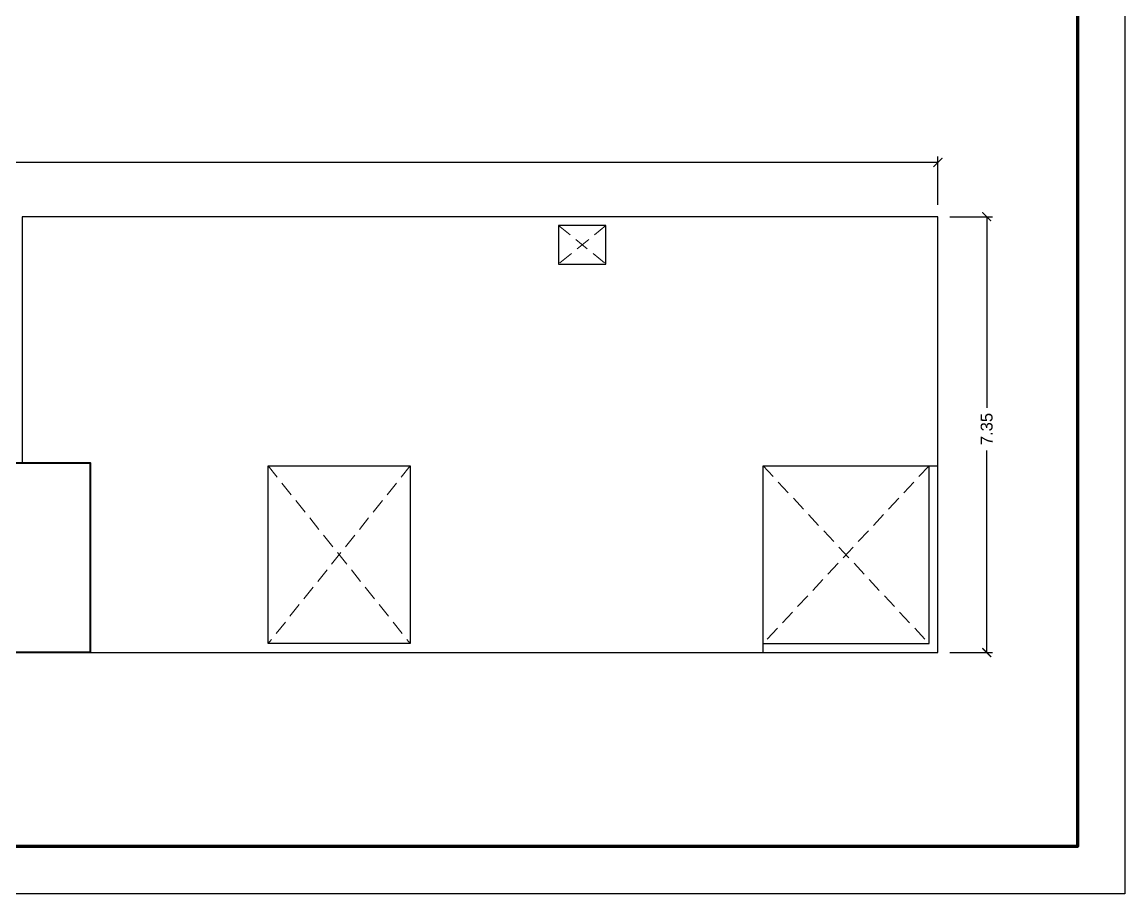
# Model space of a CAD drawing. Header units: millimetres. Extents: x 2999.9 to 3041.9, y 869.6 to 906.3.
# Drawn here: x 3023.27 to 3041.87, y 869.55 to 884.25 of the extents above; entities that cross this region are included whole.
import ezdxf

# ---------------------------------------------------------------- set-up
doc = ezdxf.new("R2010")
doc.units = ezdxf.units.MM
doc.linetypes.add('HIDDEN', pattern=[0.375, 0.25, -0.125])
doc.layers.add('01', color=8, linetype='Continuous', lineweight=9)
doc.styles.add('COTAS', font='arial.ttf')
doc.dimstyles.new('COTAS_100', dxfattribs={"dimtxt": 0.2, "dimasz": 0.15, "dimexe": 0.1, "dimexo": 0.2, "dimgap": 0.1, "dimtad": 0, "dimrnd": 0.005, "dimzin": 4, "dimdsep": 46, "dimtxsty": 'COTAS', "dimblk": 'ARCHTICK', "dimcen": 0.2, "dimclrd": 256, "dimclre": 256, "dimclrt": 11, "dimadec": 0, "dimazin": 0, "dimtfac": 1, "dimtix": 1, "dimtofl": 0, "dimtmove": 0, "dimatfit": 3, "dimldrblk": 'ARCHTICK', "dimfxl": 1, "dimtolj": 1, "dimtzin": 0, "dimarcsym": 0})

# ---------------------------------------------------------------- blocks, each defined once
blk = doc.blocks.new('_ArchTick')
at = {"color": 0, "linetype": 'ByBlock', "const_width": 0.15}
blk.add_lwpolyline([(-0.5, -0.5), (0.5, 0.5)], dxfattribs=at)
blk = doc.blocks.new('*D26')
at = {"layer": '01', "lineweight": -2, "transparency": 16777216}
for p, q in [((3038.919, 880.971), (3039.642, 880.971)), ((3039.542, 880.971), (3039.542, 877.75)), ((3039.542, 873.621), (3039.542, 877.03)), ((3038.919, 873.621), (3039.642, 873.621))]:
    blk.add_line(p, q, dxfattribs=at)
at = {"layer": 'Defpoints', "color": 0, "transparency": 16777216}
for p in [(3038.719, 880.971), (3038.719, 873.621), (3039.542, 873.621)]:
    blk.add_point(p, dxfattribs=at)
at = {"layer": '01', "lineweight": -2, "transparency": 16777216, "xscale": 0.15, "yscale": 0.15, "zscale": 0.15}
for p, rotation in [((3039.542, 880.971), 90), ((3039.542, 873.621), 270)]:
    blk.add_blockref('_ArchTick', p, dxfattribs=dict(at, rotation=rotation))
at = {"layer": '01', "color": 11, "transparency": 16777216, "insert": (3039.542, 877.39), "char_height": 0.2, "attachment_point": 5, "rotation": 90, "style": 'COTAS'}
blk.add_mtext('\\A1;7.35', dxfattribs=at)
blk = doc.blocks.new('*D27')
at = {"layer": '01', "lineweight": -2, "transparency": 16777216}
for p, q in [((3003.819, 881.171), (3003.819, 881.987)), ((3003.819, 881.887), (3020.559, 881.887)), ((3038.719, 881.887), (3021.433, 881.887)), ((3038.719, 881.171), (3038.719, 881.987))]:
    blk.add_line(p, q, dxfattribs=at)
at = {"layer": 'Defpoints', "color": 0, "transparency": 16777216}
for p in [(3038.719, 881.887), (3003.819, 880.971), (3038.719, 880.971)]:
    blk.add_point(p, dxfattribs=at)
at = {"layer": '01', "lineweight": -2, "transparency": 16777216, "xscale": 0.15, "yscale": 0.15, "zscale": 0.15, "rotation": 180}
blk.add_blockref('_ArchTick', (3003.819, 881.887), dxfattribs=at)
at = {"layer": '01', "lineweight": -2, "transparency": 16777216, "xscale": 0.15, "yscale": 0.15, "zscale": 0.15}
blk.add_blockref('_ArchTick', (3038.719, 881.887), dxfattribs=at)
at = {"layer": '01', "color": 11, "transparency": 16777216, "insert": (3020.996, 881.887), "char_height": 0.2, "attachment_point": 5, "style": 'COTAS'}
blk.add_mtext('\\A1;34.90', dxfattribs=at)

msp = doc.modelspace()

# ---------------------------------------------------------------- linework, layer by layer
at = {"color": 253, "linetype": 'HIDDEN', "lineweight": 0}
for p, q in [((3032.319, 880.821), (3033.119, 880.171)), ((3033.119, 880.821), (3032.319, 880.171)), ((3027.419, 876.771), (3029.819, 873.771)), ((3029.819, 876.771), (3027.419, 873.771)), ((3035.769, 876.771), (3038.569, 873.771)), ((3038.569, 876.771), (3035.769, 873.771))]:
    msp.add_line(p, q, dxfattribs=at)
at = {"color": 252}
for p, q in [((3038.569, 873.771), (3038.569, 876.771)), ((3038.719, 873.621), (3038.719, 876.771)), ((3035.769, 873.771), (3038.569, 873.771)), ((3035.769, 873.621), (3038.719, 873.621))]:
    msp.add_line(p, q, dxfattribs=at)
msp.add_lwpolyline([(2999.878, 906.313), (3041.874, 906.313), (3041.874, 869.55), (2999.878, 869.55)], close=True)
at = {"lineweight": 80}
msp.add_lwpolyline([(3000.678, 905.513), (3041.074, 905.513), (3041.074, 870.35), (3000.678, 870.35)], close=True, dxfattribs=at)
at = {"lineweight": 30}
for points in [[(3035.769, 876.771), (3038.719, 876.771), (3038.719, 880.971), (3023.269, 880.971), (3023.269, 876.821)], [(3024.419, 876.771), (3024.419, 873.621), (3027.419, 873.621)], [(3027.419, 873.771), (3027.419, 876.771)], [(3027.419, 876.771), (3029.819, 876.771)], [(3029.819, 876.771), (3029.819, 873.771)], [(3029.819, 873.621), (3035.769, 873.621), (3035.769, 876.771)], [(3029.819, 873.771), (3027.419, 873.771)], [(3027.419, 873.621), (3029.819, 873.621)]]:
    msp.add_lwpolyline(points, dxfattribs=at)
msp.add_lwpolyline([(3032.319, 880.171), (3033.119, 880.171), (3033.119, 880.821), (3032.319, 880.821)], close=True, dxfattribs=at)
at = {"lineweight": 40}
msp.add_lwpolyline([(3022.419, 875.221), (3022.419, 876.821), (3024.419, 876.821), (3024.419, 873.621), (3022.419, 873.621)], dxfattribs=at)

# ---------------------------------------------------------------- dimensions: what is measured, and where the dimension line sits
at = {"layer": '01', "color": 7}
dim = msp.add_linear_dim(base=(3038.719, 881.887), p1=(3003.819, 880.971), p2=(3038.719, 880.971), dimstyle='COTAS_100', dxfattribs=at)
dim.commit()
dim.dimension.update_dxf_attribs({"geometry": '*D27', "text_midpoint": (3020.996, 881.887), "dimtype": 160})
dim = msp.add_linear_dim(base=(3039.542, 873.621), p1=(3038.719, 880.971), p2=(3038.719, 873.621), angle=90, dimstyle='COTAS_100', dxfattribs=at)
dim.commit()
dim.dimension.update_dxf_attribs({"geometry": '*D26', "text_midpoint": (3039.542, 877.39), "dimtype": 160})

doc.saveas('drawing.dxf')
